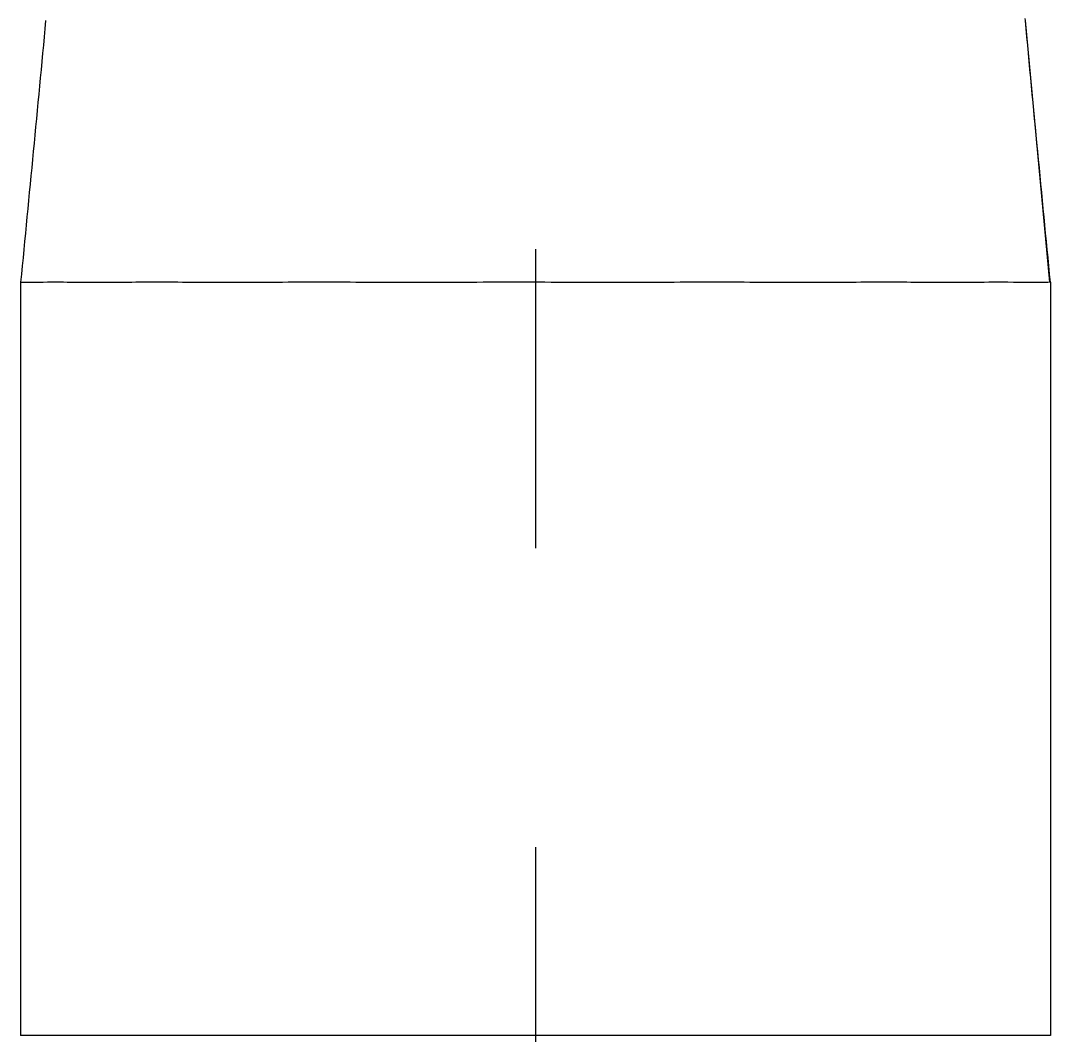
# Model space of a CAD drawing. Header units: millimetres. Extents: x 296 to 1136, y 93 to 687.
# Drawn here: x 653.47 to 661.67, y 212.83 to 220.92 of the extents above; entities that cross this region are included whole.
import ezdxf

# ---------------------------------------------------------------- set-up
doc = ezdxf.new("R2010")
doc.units = ezdxf.units.MM
doc.header["$LTSCALE"] = 0.75
doc.linetypes.add('CENTERX2', pattern=[101.6, 63.5, -12.7, 12.7, -12.7])
doc.layers.add('CENTER', color=1, linetype='CENTERX2')

msp = doc.modelspace()

# ---------------------------------------------------------------- linework, layer by layer
at = {"extrusion": (-1, 2.22045e-16, 2.96604e-13)}
for p, q in [((661.474, 220.9155), (661.4724, 220.932)), ((661.6698, 218.8311), (661.474, 220.9155)), ((653.4734, 218.8307), (653.4734, 212.8311)), ((659.9718, 218.8294), (659.9718, 218.8289)), ((661.6734, 218.8307), (661.6734, 212.8311)), ((661.6734, 212.8311), (653.4734, 212.8311))]:
    msp.add_line(p, q, dxfattribs=at)
for points in [[(653.6727, 220.9155), (653.6074, 220.2204), (653.5409, 219.5255), (653.4734, 218.8306)], [(661.6733, 218.8307), (661.6058, 219.5255), (661.5393, 220.2205), (661.474, 220.9155)]]:
    msp.add_open_spline(points, degree=3)
msp.add_open_spline([(661.6698, 218.8311), (661.6569, 218.8306), (661.6092, 218.8274), (661.4451, 218.829), (661.33, 218.8319), (661.0853, 218.8295), (660.974, 218.8283), (660.6908, 218.8287), (660.5119, 218.8315), (660.1181, 218.8307), (659.904, 218.8283), (659.4481, 218.8286), (659.2091, 218.8313), (658.7112, 218.8309), (658.4533, 218.8284), (657.9285, 218.8285), (657.6648, 218.8311), (657.1388, 218.8311), (656.8772, 218.8285), (656.3608, 218.8284), (656.1095, 218.8309), (655.6283, 218.8313), (655.3994, 218.8286), (654.9678, 218.8283), (654.7679, 218.8307), (654.405, 218.8315), (654.243, 218.8287), (653.9922, 218.8283), (653.8959, 218.8295), (653.6901, 218.8319), (653.5994, 218.829), (653.4963, 218.8276), (653.4732, 218.8296), (653.4733, 218.8306)], degree=3, knots=[0.00003, 0.00003, 0.00003, 0.00003, 0.092647, 0.092647, 0.18485, 0.18485, 0.246164, 0.246164, 0.324778, 0.324778, 0.403631, 0.403631, 0.481927, 0.481927, 0.560615, 0.560615, 0.638713, 0.638713, 0.716852, 0.716852, 0.795495, 0.795495, 0.873841, 0.873841, 0.952644, 0.952644, 1.031314, 1.031314, 1.092593, 1.092593, 1.184825, 1.184825, 1.260436, 1.260436, 1.260436, 1.260436])
at = {"layer": 'CENTER', "ltscale": 0.25}
msp.add_line((657.5734, 328.6312), (657.5734, 212.1311), dxfattribs=at)

doc.saveas('drawing.dxf')
